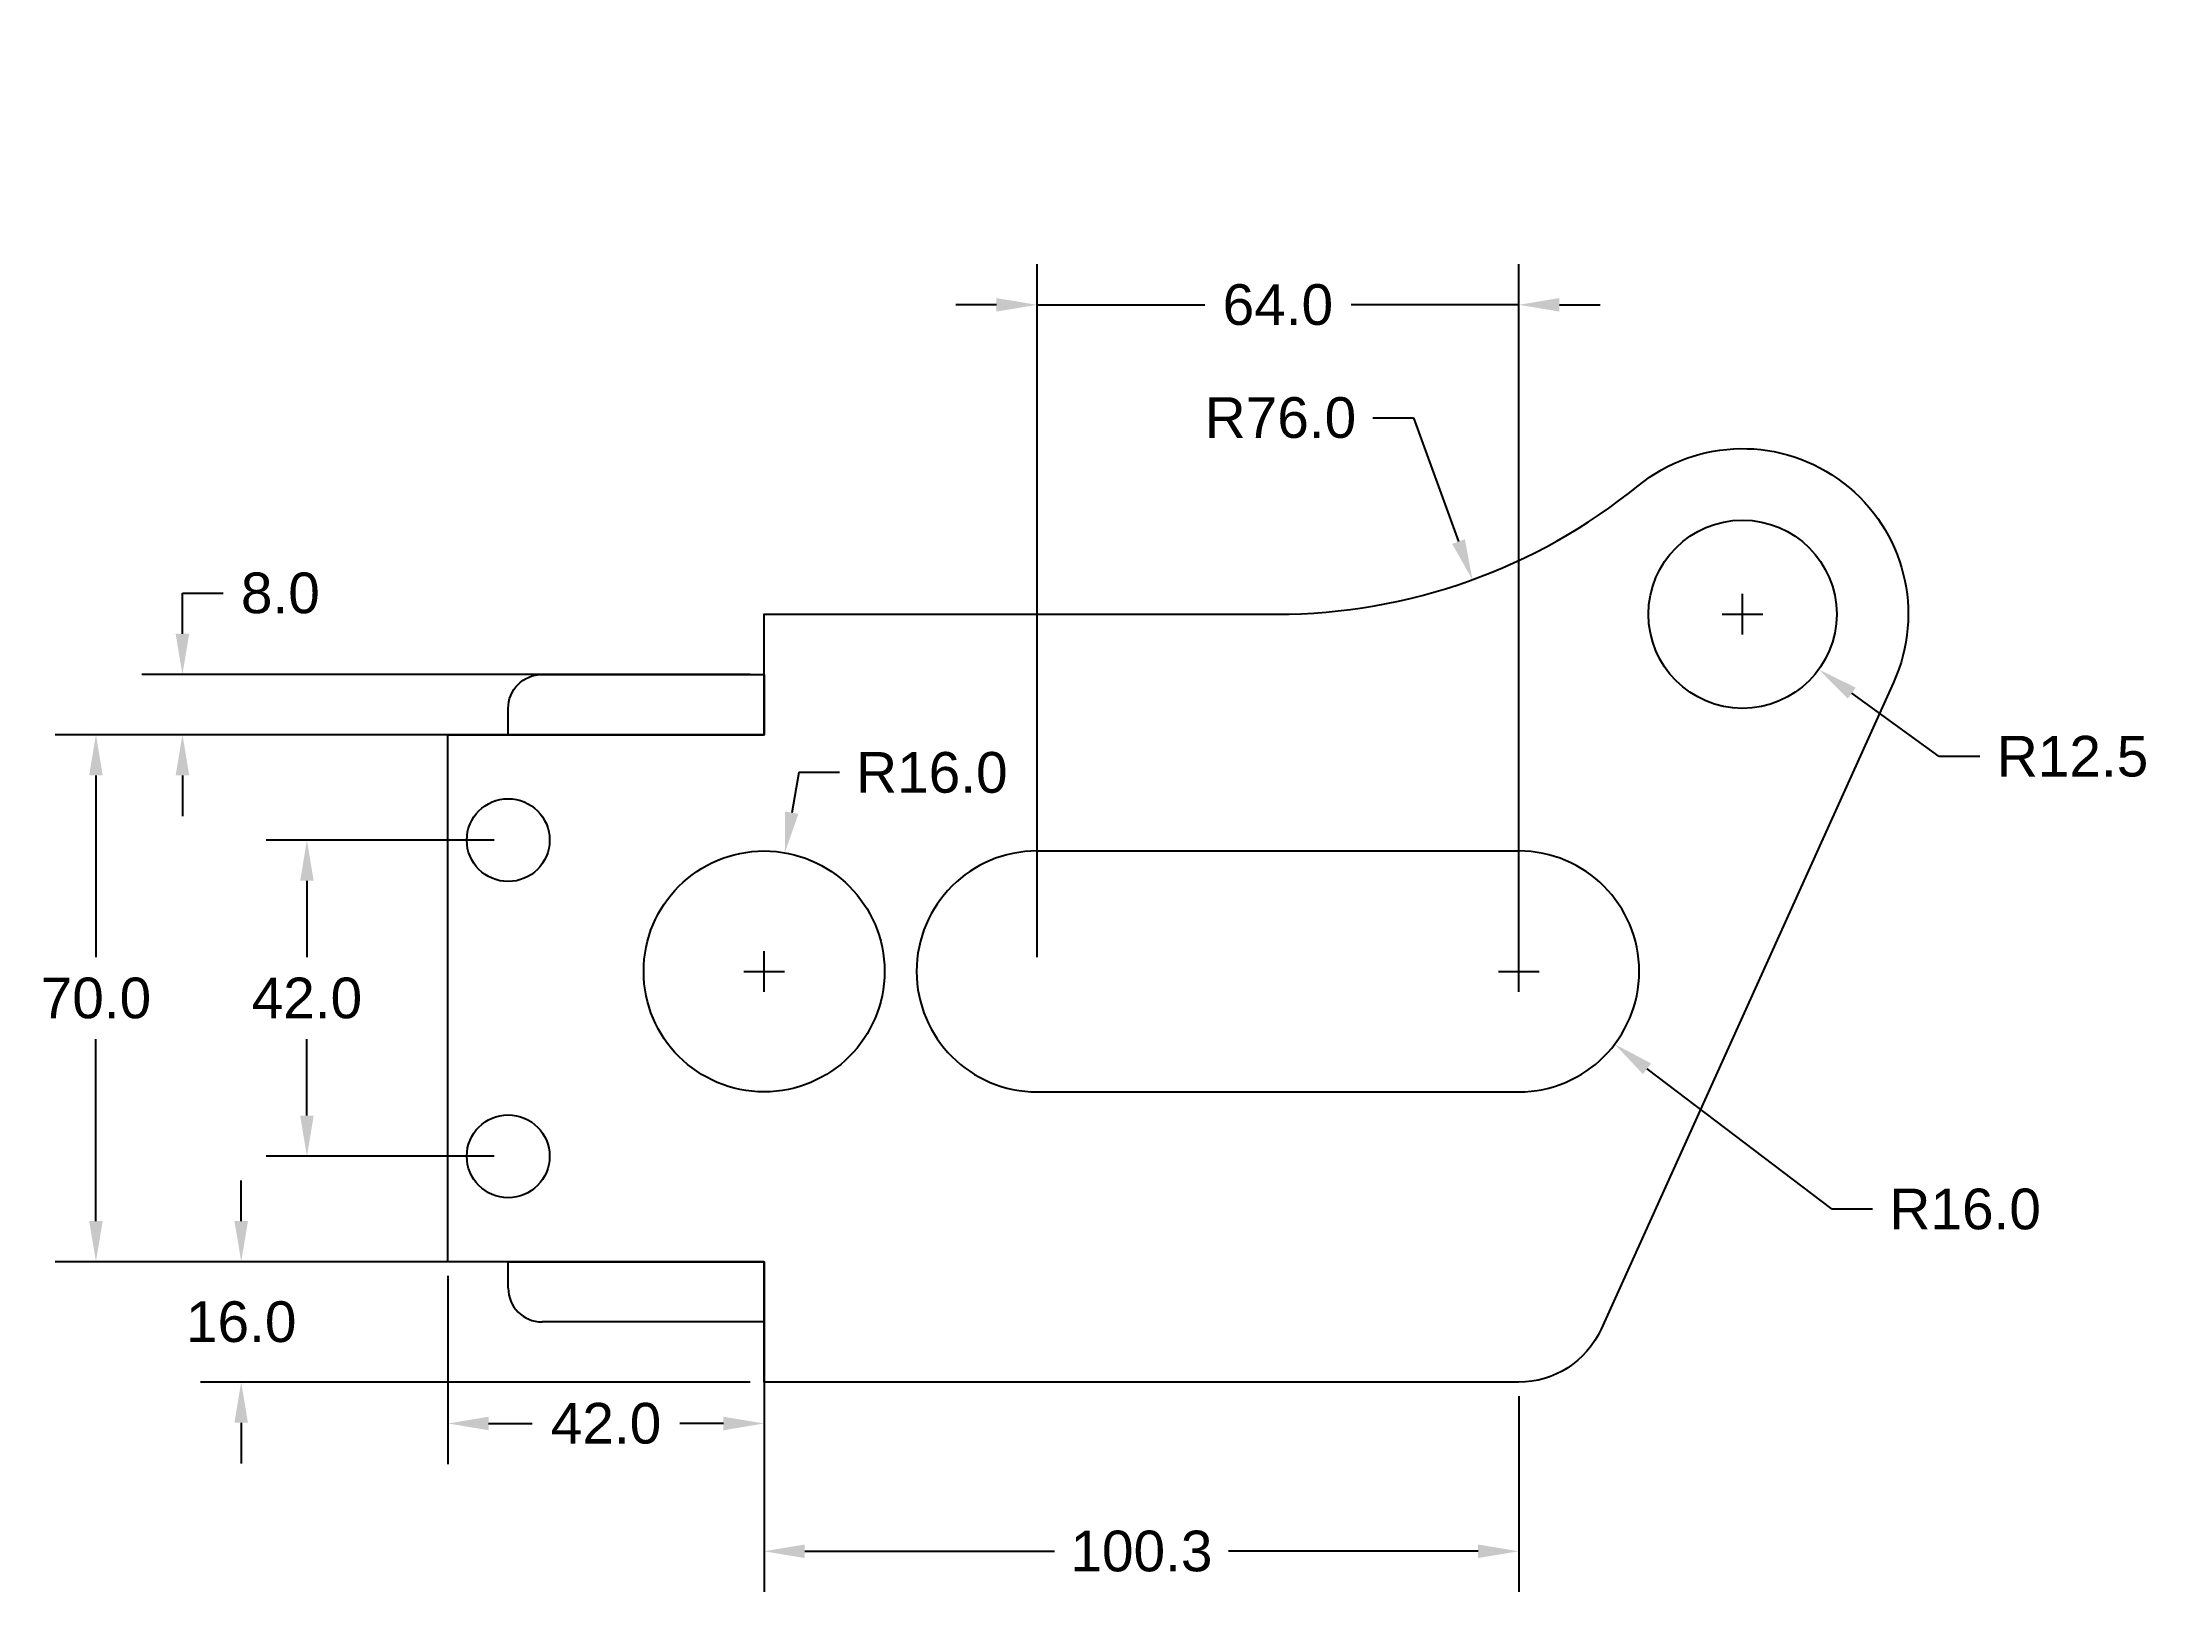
# Model space of a CAD drawing. Header units: millimetres. Extents: x 29 to 309, y 29 to 235.
import ezdxf

# ---------------------------------------------------------------- set-up
doc = ezdxf.new("R2010")
doc.units = ezdxf.units.MM
doc.header["$MEASUREMENT"] = 0
doc.styles.get("Standard").update_dxf_attribs({"font": 'arial.ttf'})
doc.dimstyles.get("Standard").update_dxf_attribs({"dimscale": 30, "dimtxt": 0.18, "dimasz": 0.18, "dimexe": 0.18, "dimexo": 0.0625, "dimgap": 0.09, "dimtad": 0, "dimtih": 1, "dimtoh": 1, "dimdec": 1, "dimzin": 0, "dimdsep": 46, "dimtxsty": 'Standard', "dimcen": 0.09, "dimadec": 0, "dimazin": 0, "dimtfac": 1, "dimtdec": 1, "dimtofl": 0, "dimtmove": 0, "dimatfit": 3, "dimfxl": 1, "dimtolj": 1, "dimtzin": 0, "dimarcsym": 0})

# ---------------------------------------------------------------- blocks, each defined once
blk = doc.blocks.new('*D3')
at = {"color": 0, "lineweight": -2, "transparency": 16777216}
for p, q in [((161.24, 113.25), (161.24, 205.32)), ((225.24, 113.25), (225.24, 205.32)), ((155.84, 199.92), (150.44, 199.92)), ((161.24, 199.92), (166.64, 199.92)), ((166.64, 199.92), (183.52, 199.92)), ((219.84, 199.92), (202.96, 199.92)), ((225.24, 199.92), (219.84, 199.92)), ((230.64, 199.92), (236.04, 199.92))]:
    blk.add_line(p, q, dxfattribs=at)
at = {"color": 0, "transparency": 16777216}
for points in [[(155.84, 200.82), (155.84, 199.02), (161.24, 199.92)], [(230.64, 200.82), (230.64, 199.02), (225.24, 199.92)]]:
    blk.add_solid(points, dxfattribs=at)
at = {"layer": 'Defpoints', "color": 0, "transparency": 16777216}
for p in [(161.24, 199.92), (161.24, 111.38), (225.24, 111.38)]:
    blk.add_point(p, dxfattribs=at)
at = {"color": 0, "transparency": 16777216, "insert": (193.24, 199.92), "char_height": 5.4, "attachment_point": 5}
blk.add_mtext('\\A1;64.0', dxfattribs=at)
blk = doc.blocks.new('*D5')
at = {"color": 0, "lineweight": -2, "transparency": 16777216}
for p, q in [((124.98, 54.94), (124.98, 28.96)), ((225.24, 54.94), (225.24, 28.96)), ((130.38, 34.36), (163.55, 34.36)), ((219.84, 34.36), (186.67, 34.36))]:
    blk.add_line(p, q, dxfattribs=at)
at = {"color": 0, "transparency": 16777216}
for points in [[(130.38, 35.26), (130.38, 33.46), (124.98, 34.36)], [(219.84, 35.26), (219.84, 33.46), (225.24, 34.36)]]:
    blk.add_solid(points, dxfattribs=at)
at = {"layer": 'Defpoints', "color": 0, "transparency": 16777216}
for p in [(124.98, 56.82), (225.24, 56.82), (225.24, 34.36)]:
    blk.add_point(p, dxfattribs=at)
at = {"color": 0, "transparency": 16777216, "insert": (175.11, 34.36), "char_height": 5.4, "attachment_point": 5}
blk.add_mtext('\\A1;100.3', dxfattribs=at)
blk = doc.blocks.new('*D6')
at = {"color": 0, "lineweight": -2, "transparency": 16777216}
for p, q in [((81.11, 142.82), (30.81, 142.82)), ((36.21, 137.42), (36.21, 113.27)), ((36.21, 78.22), (36.21, 102.36)), ((81.11, 72.82), (30.81, 72.82))]:
    blk.add_line(p, q, dxfattribs=at)
at = {"color": 0, "transparency": 16777216}
for points in [[(35.31, 137.42), (37.11, 137.42), (36.21, 142.82)], [(35.31, 78.22), (37.11, 78.22), (36.21, 72.82)]]:
    blk.add_solid(points, dxfattribs=at)
at = {"layer": 'Defpoints', "color": 0, "transparency": 16777216}
for p in [(36.21, 142.82), (82.98, 142.82), (82.98, 72.82)]:
    blk.add_point(p, dxfattribs=at)
at = {"color": 0, "transparency": 16777216, "insert": (36.21, 107.82), "char_height": 5.4, "attachment_point": 5}
blk.add_mtext('\\A1;70.0', dxfattribs=at)
blk = doc.blocks.new('*D7')
at = {"color": 0, "lineweight": -2, "transparency": 16777216}
for p, q in [((89.11, 128.82), (58.84, 128.82)), ((64.24, 123.42), (64.24, 113.27)), ((64.24, 92.22), (64.24, 102.36)), ((89.11, 86.82), (58.84, 86.82))]:
    blk.add_line(p, q, dxfattribs=at)
at = {"color": 0, "transparency": 16777216}
for points in [[(63.34, 123.42), (65.14, 123.42), (64.24, 128.82)], [(63.34, 92.22), (65.14, 92.22), (64.24, 86.82)]]:
    blk.add_solid(points, dxfattribs=at)
at = {"layer": 'Defpoints', "color": 0, "transparency": 16777216}
for p in [(90.98, 128.82), (64.24, 86.82), (90.98, 86.82)]:
    blk.add_point(p, dxfattribs=at)
at = {"color": 0, "transparency": 16777216, "insert": (64.24, 107.82), "char_height": 5.4, "attachment_point": 5}
blk.add_mtext('\\A1;42.0', dxfattribs=at)
blk = doc.blocks.new('*D8')
at = {"color": 0, "lineweight": -2, "transparency": 16777216}
for p, q in [((82.98, 70.94), (82.98, 45.93)), ((124.98, 70.94), (124.98, 45.93)), ((88.38, 51.33), (94.17, 51.33)), ((119.58, 51.33), (113.8, 51.33))]:
    blk.add_line(p, q, dxfattribs=at)
at = {"color": 0, "transparency": 16777216}
for points in [[(88.38, 52.23), (88.38, 50.43), (82.98, 51.33)], [(119.58, 52.23), (119.58, 50.43), (124.98, 51.33)]]:
    blk.add_solid(points, dxfattribs=at)
at = {"layer": 'Defpoints', "color": 0, "transparency": 16777216}
for p in [(82.98, 72.82), (124.98, 72.82), (124.98, 51.33)]:
    blk.add_point(p, dxfattribs=at)
at = {"color": 0, "transparency": 16777216, "insert": (103.98, 51.33), "char_height": 5.4, "attachment_point": 5}
blk.add_mtext('\\A1;42.0', dxfattribs=at)
blk = doc.blocks.new('*D9')
at = {"color": 0, "lineweight": -2, "transparency": 16777216}
for p, q in [((47.7, 156.22), (47.7, 161.62)), ((47.7, 161.62), (53.1, 161.62)), ((123.11, 150.82), (42.3, 150.82)), ((123.11, 142.82), (42.3, 142.82)), ((47.7, 137.42), (47.7, 132.02))]:
    blk.add_line(p, q, dxfattribs=at)
at = {"color": 0, "transparency": 16777216}
for points in [[(46.8, 156.22), (48.6, 156.22), (47.7, 150.82)], [(46.8, 137.42), (48.6, 137.42), (47.7, 142.82)]]:
    blk.add_solid(points, dxfattribs=at)
at = {"layer": 'Defpoints', "color": 0, "transparency": 16777216}
for p in [(47.7, 150.82), (124.98, 150.82), (124.98, 142.82)]:
    blk.add_point(p, dxfattribs=at)
at = {"color": 0, "transparency": 16777216, "insert": (60.71, 161.62), "char_height": 5.4, "attachment_point": 5}
blk.add_mtext('\\A1;8.0', dxfattribs=at)
blk = doc.blocks.new('*D10')
at = {"color": 0, "lineweight": -2, "transparency": 16777216}
for p, q in [((55.51, 78.22), (55.51, 83.62)), ((123.11, 72.82), (50.11, 72.82)), ((123.11, 56.82), (50.11, 56.82)), ((55.51, 51.42), (55.51, 46.02))]:
    blk.add_line(p, q, dxfattribs=at)
at = {"color": 0, "transparency": 16777216}
for points in [[(54.61, 78.22), (56.41, 78.22), (55.51, 72.82)], [(54.61, 51.42), (56.41, 51.42), (55.51, 56.82)]]:
    blk.add_solid(points, dxfattribs=at)
at = {"layer": 'Defpoints', "color": 0, "transparency": 16777216}
for p in [(124.98, 72.82), (55.51, 56.82), (124.98, 56.82)]:
    blk.add_point(p, dxfattribs=at)
at = {"color": 0, "transparency": 16777216, "insert": (55.51, 64.82), "char_height": 5.4, "attachment_point": 5}
blk.add_mtext('\\A1;16.0', dxfattribs=at)
blk = doc.blocks.new('*D11')
at = {"color": 0, "lineweight": -2, "transparency": 16777216}
for p, q in [((129.59, 137.78), (128.66, 132.46)), ((134.99, 137.78), (129.59, 137.78)), ((124.98, 108.68), (124.98, 114.08)), ((122.28, 111.38), (127.68, 111.38))]:
    blk.add_line(p, q, dxfattribs=at)
at = {"color": 0, "transparency": 16777216}
blk.add_solid([(127.77, 132.62), (129.54, 132.31), (127.73, 127.14)], dxfattribs=at)
at = {"layer": 'Defpoints', "color": 0, "transparency": 16777216}
for p in [(127.73, 127.14), (124.98, 111.38)]:
    blk.add_point(p, dxfattribs=at)
at = {"color": 0, "transparency": 16777216, "insert": (147.27, 137.78), "char_height": 5.4, "attachment_point": 5}
blk.add_mtext('\\A1;R16.0', dxfattribs=at)
blk = doc.blocks.new('*D12')
at = {"color": 0, "lineweight": -2, "transparency": 16777216}
for p, q in [((254.98, 156.12), (254.98, 161.52)), ((252.28, 158.82), (257.68, 158.82)), ((281.1, 139.93), (269.49, 148.33)), ((286.5, 139.93), (281.1, 139.93))]:
    blk.add_line(p, q, dxfattribs=at)
at = {"color": 0, "transparency": 16777216}
blk.add_solid([(270.01, 149.06), (268.96, 147.6), (265.11, 151.49)], dxfattribs=at)
at = {"layer": 'Defpoints', "color": 0, "transparency": 16777216}
for p in [(254.98, 158.82), (265.11, 151.49)]:
    blk.add_point(p, dxfattribs=at)
at = {"color": 0, "transparency": 16777216, "insert": (298.82, 139.93), "char_height": 5.4, "attachment_point": 5}
blk.add_mtext('\\A1;R12.5', dxfattribs=at)
blk = doc.blocks.new('*D13')
at = {"color": 0, "lineweight": -2, "transparency": 16777216}
for p, q in [((225.24, 108.68), (225.24, 114.08)), ((222.54, 111.38), (227.94, 111.38)), ((266.86, 79.79), (242.29, 98.44)), ((272.26, 79.79), (266.86, 79.79))]:
    blk.add_line(p, q, dxfattribs=at)
at = {"color": 0, "transparency": 16777216}
blk.add_solid([(242.83, 99.16), (241.74, 97.73), (237.99, 101.71)], dxfattribs=at)
at = {"layer": 'Defpoints', "color": 0, "transparency": 16777216}
for p in [(225.24, 111.38), (237.99, 101.71)]:
    blk.add_point(p, dxfattribs=at)
at = {"color": 0, "transparency": 16777216, "insert": (284.55, 79.79), "char_height": 5.4, "attachment_point": 5}
blk.add_mtext('\\A1;R16.0', dxfattribs=at)
blk = doc.blocks.new('*D14')
at = {"color": 0, "lineweight": -2, "transparency": 16777216}
for p, q in [((205.86, 184.91), (211.26, 184.91)), ((211.26, 184.91), (217.24, 168.47))]:
    blk.add_line(p, q, dxfattribs=at)
at = {"color": 0, "transparency": 16777216}
blk.add_solid([(218.09, 168.78), (216.4, 168.16), (219.09, 163.39)], dxfattribs=at)
at = {"layer": 'Defpoints', "color": 0, "transparency": 16777216}
for p in [(193.11, 234.82), (219.09, 163.39)]:
    blk.add_point(p, dxfattribs=at)
at = {"color": 0, "transparency": 16777216, "insert": (193.58, 184.91), "char_height": 5.4, "attachment_point": 5}
blk.add_mtext('\\A1;R76.0', dxfattribs=at)

msp = doc.modelspace()

# ---------------------------------------------------------------- linework, layer by layer
for p, q in [((161.24, 127.38), (225.24, 127.38)), ((161.24, 95.38), (225.24, 95.38)), ((90.98, 72.82), (124.98, 72.82)), ((90.98, 69.32), (90.98, 72.82)), ((124.98, 72.82), (124.98, 64.82)), ((124.98, 64.82), (95.48, 64.82))]:
    msp.add_line(p, q)
for points in [[(236.17, 63.87, -0.294587), (225.24, 56.82), (124.98, 56.82), (124.98, 72.82), (82.98, 72.82), (82.98, 142.82), (124.98, 142.82), (124.98, 158.82), (193.11, 158.82, 0.172499), (241.09, 175.88, -0.79182), (275.03, 149.75)], [(124.98, 150.82), (124.98, 142.82), (90.98, 142.82), (90.98, 146.32, -0.414214), (95.48, 150.82)]]:
    msp.add_lwpolyline(points, format="xyb", close=True)
for centre, radius in [((254.98, 158.82), 12.5), ((90.98, 128.82), 5.5), ((124.98, 111.38), 16), ((90.98, 86.82), 5.5)]:
    msp.add_circle(centre, radius)
for centre, radius, start, end in [((161.24, 111.38), 16, 90, 270), ((225.24, 111.38), 16, 270, 90), ((95.48, 69.32), 4.5, 180, 270)]:
    msp.add_arc(centre, radius, start, end)

# ---------------------------------------------------------------- dimensions: what is measured, and where the dimension line sits
for center, mpoint, picture, middle in [((193.11, 234.82), (219.09, 163.39), '*D14', (193.58, 184.91)), ((254.98, 158.82), (265.11, 151.49), '*D12', (298.82, 139.93)), ((225.24, 111.38), (237.99, 101.71), '*D13', (284.55, 79.79))]:
    dim = msp.add_radius_dim(center=center, mpoint=mpoint, dimstyle='Standard')
    dim.commit()
    dim.dimension.update_dxf_attribs({"geometry": picture, "text_midpoint": middle, "dimtype": 164})
for base, p1, p2, picture, middle in [((161.24, 199.92), (225.24, 111.38), (161.24, 111.38), '*D3', (193.24, 199.92)), ((124.98, 51.33), (82.98, 72.82), (124.98, 72.82), '*D8', (103.98, 51.33)), ((225.24, 34.36), (124.98, 56.82), (225.24, 56.82), '*D5', (175.11, 34.36))]:
    dim = msp.add_linear_dim(base=base, p1=p1, p2=p2, dimstyle='Standard')
    dim.commit()
    dim.dimension.update_dxf_attribs({"geometry": picture, "text_midpoint": middle})
for base, p1, p2, picture, middle in [((47.7, 150.82), (124.98, 142.82), (124.98, 150.82), '*D9', (60.71, 161.62)), ((36.21, 142.82), (82.98, 72.82), (82.98, 142.82), '*D6', (36.21, 107.82)), ((64.24, 86.82), (90.98, 128.82), (90.98, 86.82), '*D7', (64.24, 107.82)), ((55.51, 56.82), (124.98, 72.82), (124.98, 56.82), '*D10', (55.51, 64.82))]:
    dim = msp.add_linear_dim(base=base, p1=p1, p2=p2, angle=90, dimstyle='Standard')
    dim.commit()
    dim.dimension.update_dxf_attribs({"geometry": picture, "text_midpoint": middle})
dim = msp.add_radius_dim(center=(124.98, 111.38), mpoint=(127.73, 127.14), dimstyle='Standard')
dim.commit()
dim.dimension.update_dxf_attribs({"geometry": '*D11', "text_midpoint": (147.27, 137.78)})

doc.saveas('drawing.dxf')
